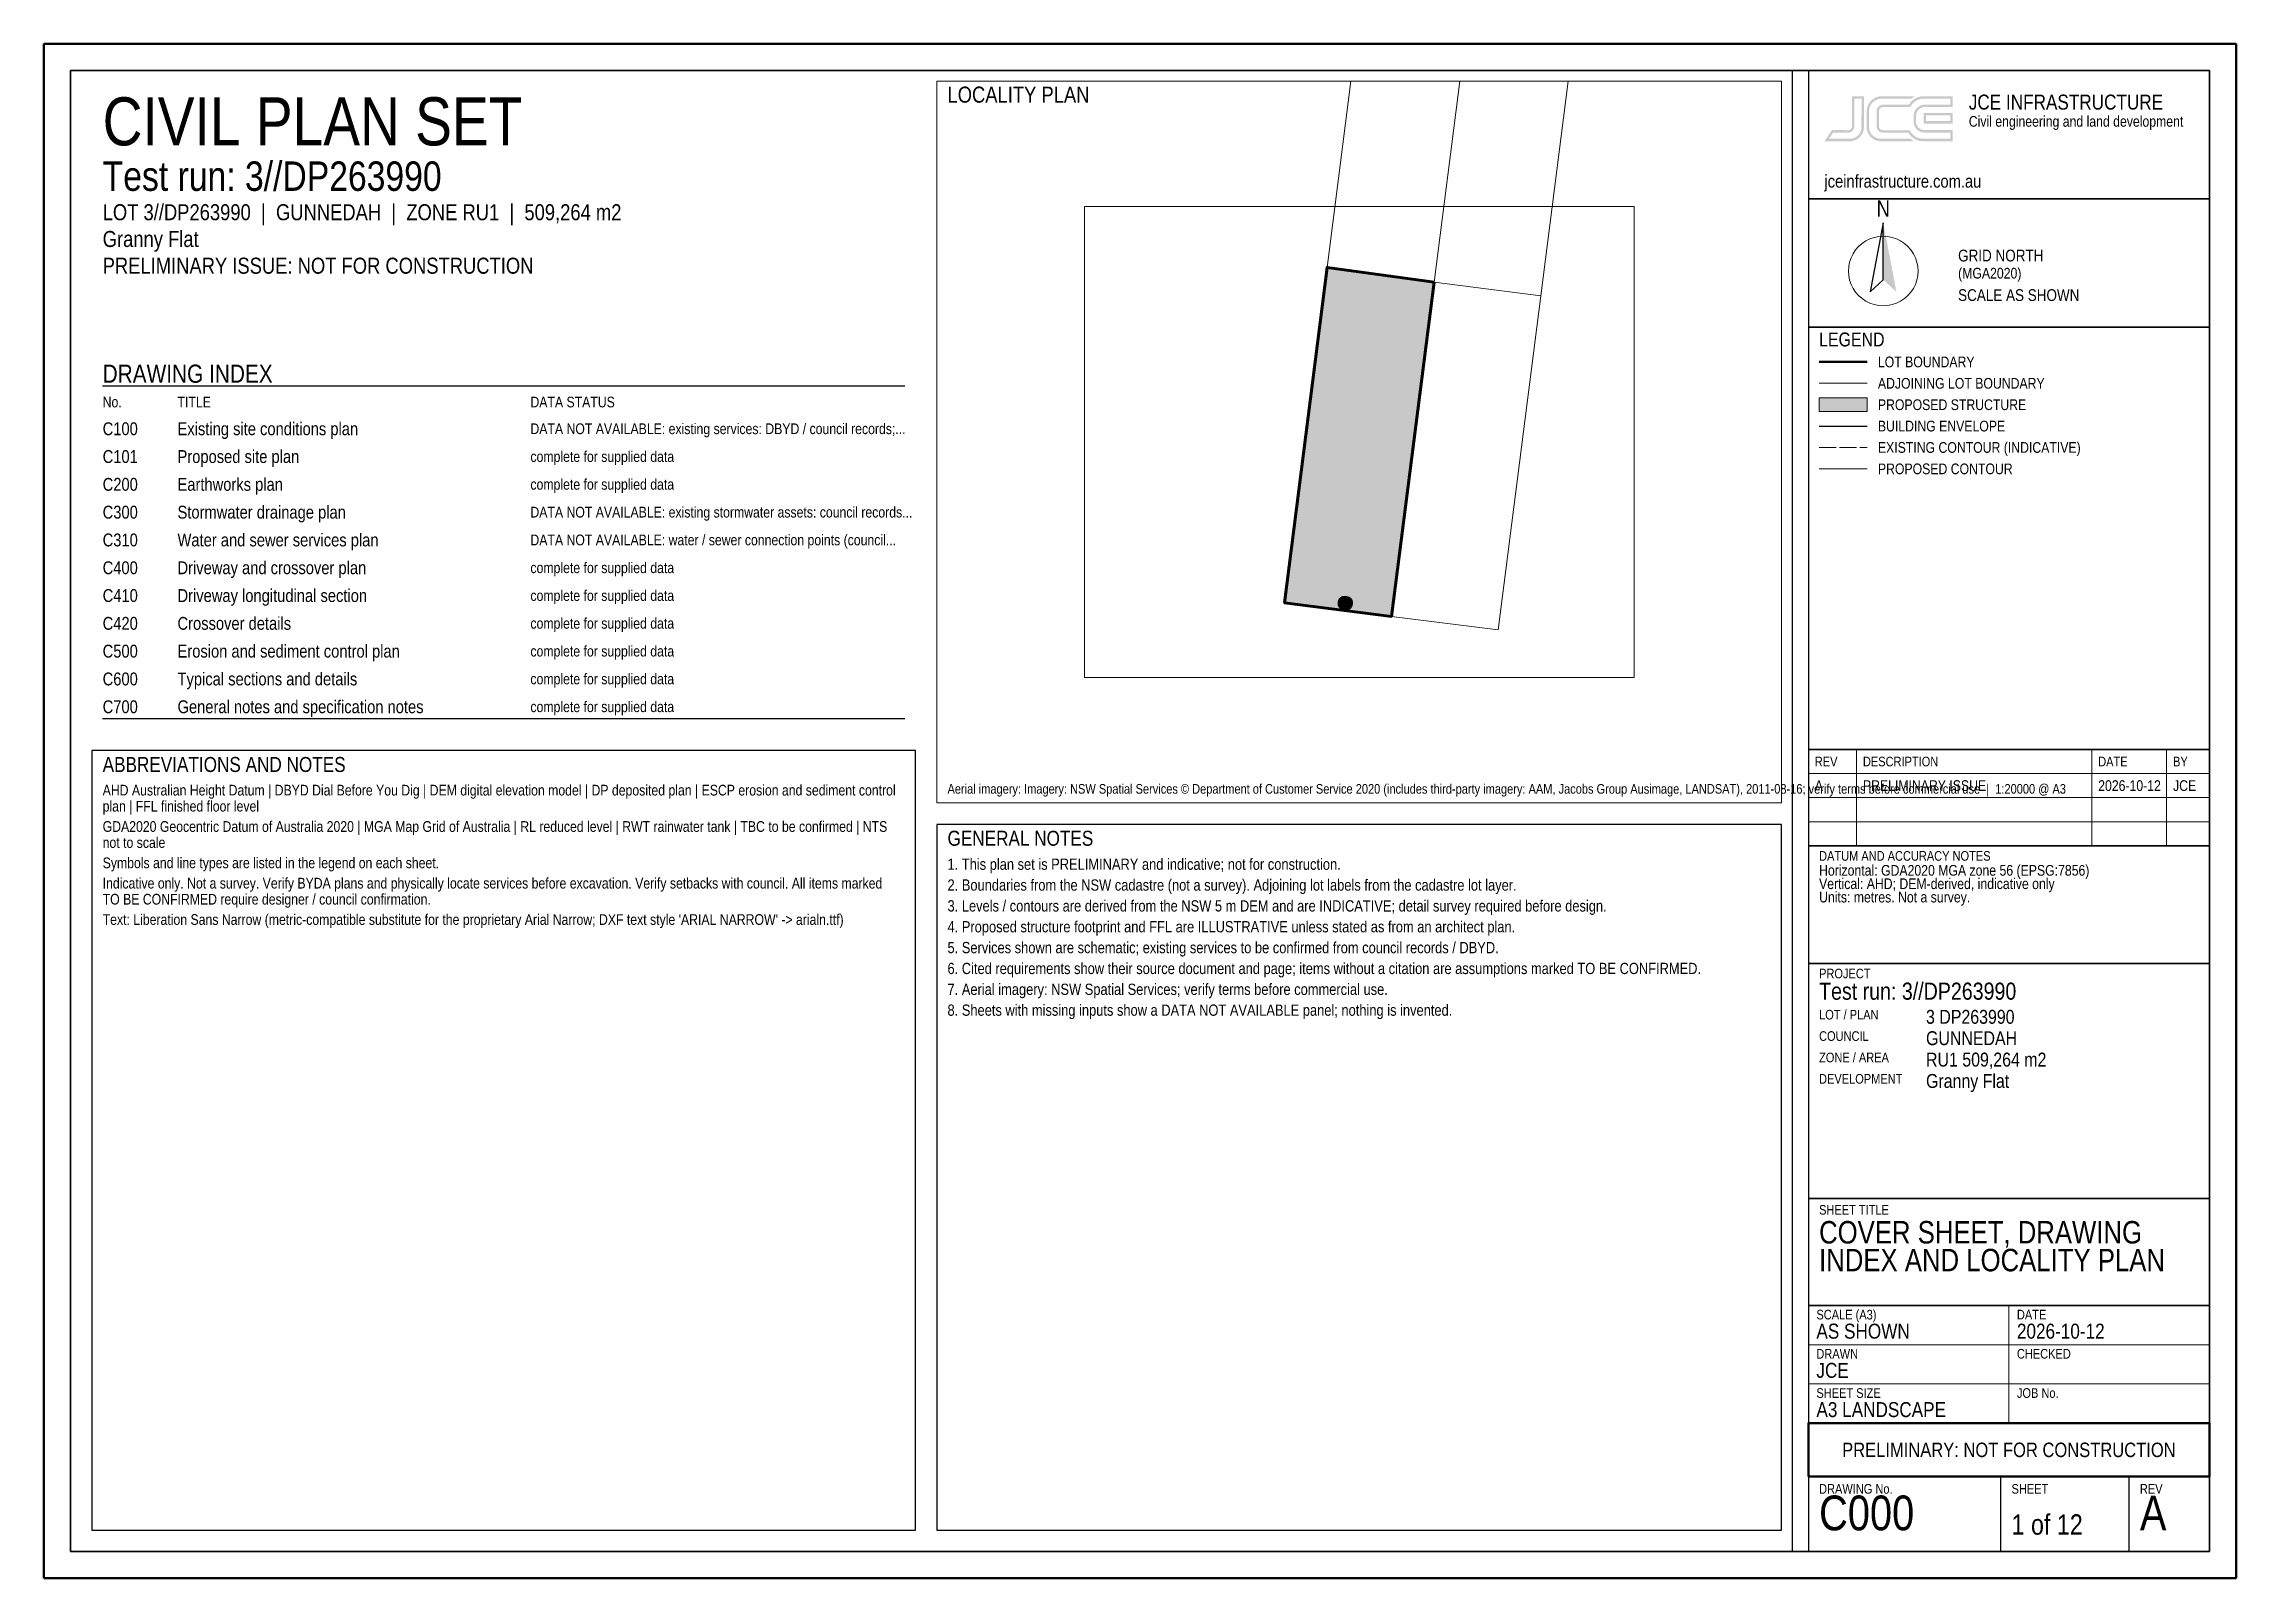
# Paper-space layout 'C000' of a CAD drawing. Header units: metres, sheet in millimetres. Extents: x 5 to 415, y 5 to 292.
# The model-space entities are those that its viewports show. They can reach past a viewport. Long polylines and large blocks are cut down to what shows.
import ezdxf
from ezdxf.enums import TextEntityAlignment as Align

# ---------------------------------------------------------------- set-up
doc = ezdxf.new("R2010")
doc.units = ezdxf.units.M
doc.header["$LTSCALE"] = 2.5
doc.linetypes.add('DASHED', pattern=[1.524, 1.27, -0.254])
for name, color, linetype, lineweight in [('A-BLDG-SLAB', 5, 'CONTINUOUS', 50), ('C-ANNO-LOGO', 2, 'CONTINUOUS', 13), ('C-ANNO-NOTE', 7, 'CONTINUOUS', 18), ('C-ANNO-NRTH', 7, 'CONTINUOUS', 18), ('C-ANNO-STMP', 1, 'CONTINUOUS', 35), ('C-ANNO-TABL', 7, 'CONTINUOUS', 18), ('C-ANNO-TTLB', 7, 'CONTINUOUS', 25), ('C-IMAG-LOCL', 8, 'CONTINUOUS', 13), ('C-PROP-ADJN', 9, 'CONTINUOUS', 13), ('C-PROP-BDY', 3, 'CONTINUOUS', 50), ('C-TOPO-EXST', 8, 'DASHED', 13), ('C-TOPO-PROP', 6, 'CONTINUOUS', 18), ('C-ZONE-ENVL', 1, 'CONTINUOUS', 35)]:
    doc.layers.add(name, color=color, linetype=linetype, lineweight=lineweight)
doc.layers.add('C-ANNO-VPRT', color=7, linetype='CONTINUOUS', lineweight=13, plot=False)
doc.styles.add('ARIAL NARROW', font='arialn.ttf')
picture_1 = doc.add_image_def('image1.png', size_in_pixel=(1400, 1199))

msp = doc.modelspace()

# ---------------------------------------------------------------- hatches: boundary and pattern name
at = {"layer": 'A-BLDG-SLAB', "true_color": 0x1a33b2}
for points in [[(227880.5, 6571855.9), (227879.9, 6571853.7), (227879, 6571851.5), (227877.9, 6571849.4), (227876.7, 6571847.4), (227875.2, 6571845.6), (227873.6, 6571843.9), (227871.8, 6571842.3), (227869.9, 6571841), (227867.8, 6571839.8), (227865.7, 6571838.9), (227863.4, 6571838.1), (227861.1, 6571837.6), (227858.8, 6571837.4), (227856.4, 6571837.3), (227854.1, 6571837.5), (227845.2, 6571838.6), (227842.8, 6571839), (227840.6, 6571839.7), (227838.4, 6571840.5), (227836.3, 6571841.6), (227834.3, 6571842.9), (227832.4, 6571844.3), (227830.7, 6571846), (227829.2, 6571847.8), (227827.9, 6571849.7), (227826.7, 6571851.7), (227825.8, 6571853.9), (227825, 6571856.1), (227824.5, 6571858.4), (227824.2, 6571860.8), (227824.2, 6571863.1), (227824.4, 6571865.5), (227825, 6571870.4), (227825.4, 6571872.8), (227826.1, 6571875), (227826.9, 6571877.2), (227828, 6571879.3), (227829.3, 6571881.3), (227830.7, 6571883.1), (227832.3, 6571884.8), (227834.1, 6571886.4), (227836.1, 6571887.7), (227838.1, 6571888.9), (227840.3, 6571889.8), (227842.5, 6571890.6), (227844.8, 6571891.1), (227847.1, 6571891.3), (227849.5, 6571891.4), (227851.9, 6571891.2), (227860.8, 6571890.1), (227863.1, 6571889.7), (227865.4, 6571889), (227867.6, 6571888.2), (227869.7, 6571887.1), (227871.6, 6571885.8), (227873.5, 6571884.4), (227875.2, 6571882.7), (227876.7, 6571881), (227878.1, 6571879), (227879.2, 6571877), (227880.2, 6571874.8), (227880.9, 6571872.6), (227881.4, 6571870.3), (227881.7, 6571867.9), (227881.7, 6571865.6), (227881.6, 6571863.2), (227880.9, 6571858.3)], [(227848.2, 6571862.4), (227848.8, 6571867.4), (227857.7, 6571866.3), (227857.1, 6571861.3)]]:
    msp.add_hatch(color=7, dxfattribs=at).paths.add_polyline_path(points)
at = {"layer": 'A-BLDG-SLAB', "true_color": 0xc7d6ff, "transparency": 33554623}
msp.add_hatch(color=7, dxfattribs=at).paths.add_polyline_path([(227848.2, 6571862.4), (227848.8, 6571867.4), (227857.7, 6571866.3), (227857.1, 6571861.3)])
msp.add_hatch(color=7, dxfattribs=at).paths.add_polyline_path([(227848.2, 6571862.4), (227848.8, 6571867.4), (227857.7, 6571866.3), (227857.1, 6571861.3)])
at = {"layer": 'C-PROP-BDY', "true_color": 0xffe633, "transparency": 33554521}
msp.add_hatch(color=7, dxfattribs=at).paths.add_polyline_path([(228025.3, 6571814.7), (227673.7, 6571859.5), (227625.8, 6571865.6), (227784.6, 6573120), (228185, 6573064.7)])
at = {"layer": 'C-PROP-BDY', "true_color": 0xe6f5e0}
msp.add_hatch(color=7, dxfattribs=at).paths.add_polyline_path([(228025.3, 6571814.7), (227673.7, 6571859.5), (227625.8, 6571865.6), (227784.6, 6573120), (228185, 6573064.7)])

# ---------------------------------------------------------------- linework, layer by layer
at = {"layer": 'A-BLDG-SLAB', "lineweight": 60, "true_color": 0x14339e}
msp.add_lwpolyline([(227857.1, 6571861.3), (227848.2, 6571862.4), (227848.8, 6571867.4), (227857.7, 6571866.3)], close=True, dxfattribs=at)
at = {"layer": 'C-PROP-ADJN', "lineweight": 9, "true_color": 0x737373}
for points in [[(227891.5, 6573950.4), (227784.6, 6573120), (228185, 6573064.7), (228298.1, 6573950.4)], [(228298.1, 6573950.4), (228185, 6573064.7), (228584.4, 6573013.7), (228704.1, 6573950.4)]]:
    msp.add_lwpolyline(points, dxfattribs=at)
at = {"layer": 'C-PROP-ADJN', "lineweight": 9, "true_color": 0x4c4c4c}
for points in [[(227882, 6573876.6), (227784.6, 6573120), (228185, 6573064.7), (228288.7, 6573876.6)], [(228288.7, 6573876.6), (228185, 6573064.7), (228584.4, 6573013.7), (228694.6, 6573876.6)]]:
    msp.add_lwpolyline(points, dxfattribs=at)
msp.add_lwpolyline([(228584.4, 6573013.7), (228185, 6573064.7), (228025.3, 6571814.7), (228424.8, 6571763.8)], close=True, dxfattribs=at)
at = {"layer": 'C-PROP-BDY', "lineweight": 60}
msp.add_lwpolyline([(228185, 6573064.7), (227784.6, 6573120), (227625.8, 6571865.6), (227673.7, 6571859.5), (228025.3, 6571814.7)], close=True, dxfattribs=at)
at = {"layer": 'C-PROP-BDY', "lineweight": 35}
msp.add_lwpolyline([(228185, 6573064.7), (227784.6, 6573120), (227625.8, 6571865.6), (227673.7, 6571859.5), (228025.3, 6571814.7)], close=True, dxfattribs=at)
at = {"layer": 'C-PROP-BDY', "lineweight": 50}
for points in [[(227787.9, 6571844.9), (227916.9, 6571828.5)], [(227824.8, 6571840.2), (227876.4, 6571833.6)]]:
    msp.add_lwpolyline(points, dxfattribs=at)

# ---------------------------------------------------------------- pictures from other files: only their frames are drawn
at = {"layer": 'C-IMAG-LOCL'}
image = msp.add_image(picture_1, insert=(226877.4, 6571586.2), size_in_units=(2055.9, 1762.2), dxfattribs=dict(at, fade=35))

psp = doc.layouts.new('C000')

# ---------------------------------------------------------------- hatches: boundary and pattern name
at = {"layer": 'A-BLDG-SLAB', "true_color": 0xc7d6ff, "transparency": 33554585}
psp.add_hatch(color=7, dxfattribs=at).paths.add_polyline_path([(337, 223.2), (346, 223.2), (346, 225.8), (337, 225.8)])
at = {"layer": 'C-ANNO-LOGO', "true_color": 0xc79929}
h = psp.add_hatch(color=7, dxfattribs=at)
h.paths.add_polyline_path([(345.37, 282.21), (343.18, 282.21), (343.18, 276.57), (343.12, 276.31), (342.96, 276.08), (342.68, 275.9), (342.43, 275.85), (340.09, 275.86), (339.88, 275.84), (339.43, 275.86), (338.08, 273.92), (338.02, 273.79), (342.91, 273.78), (343.14, 273.81), (343.49, 273.89), (344.02, 274.11), (344.42, 274.38), (344.68, 274.64), (344.94, 274.95), (345.18, 275.38), (345.28, 275.7), (345.38, 276.15)])
h.paths.add_polyline_path([(344.92, 281.76), (344.95, 281.7), (344.92, 276.05), (344.76, 275.53), (344.47, 275.07), (344.11, 274.71), (343.76, 274.49), (343.43, 274.35), (343.03, 274.26), (342.68, 274.24), (342.32, 274.26), (342.04, 274.24), (338.88, 274.25), (338.87, 274.28), (339.65, 275.39), (342.56, 275.39), (342.97, 275.53), (343.19, 275.69), (343.36, 275.87), (343.49, 276.09), (343.59, 276.39), (343.6, 281.73), (343.63, 281.76)], flags=16)
psp.add_hatch(color=7, dxfattribs=at).paths.add_polyline_path([(346.68, 281.33), (346.34, 280.89), (346.16, 280.55), (346.02, 280.18), (345.94, 279.82), (345.92, 279.59), (345.92, 276.15), (346.02, 275.66), (346.21, 275.19), (346.49, 274.76), (346.76, 274.48), (347.07, 274.23), (347.45, 274.02), (347.78, 273.89), (348.19, 273.81), (348.48, 273.78), (354.69, 273.79), (354.67, 273.84), (354.4, 273.99), (354.08, 274.25), (348.52, 274.24), (348.15, 274.29), (347.69, 274.42), (347.23, 274.68), (346.87, 275.01), (346.65, 275.3), (346.48, 275.63), (346.36, 276.16), (346.36, 279.65), (346.39, 279.89), (346.53, 280.31), (346.71, 280.65), (346.86, 280.87), (347.18, 281.18), (347.47, 281.39), (347.99, 281.64), (348.48, 281.75), (349.01, 281.76), (354.24, 281.75), (354.67, 282.07), (354.85, 282.16), (354.86, 282.21), (348.44, 282.21), (348.09, 282.14), (347.58, 281.96), (347.07, 281.68)])
h = psp.add_hatch(color=7, dxfattribs=at)
h.paths.add_polyline_path([(361.99, 282.19), (356.38, 282.21), (356.16, 282.18), (355.84, 282.12), (355.35, 281.96), (354.82, 281.68), (354.49, 281.44), (354.19, 281.14), (353.82, 280.66), (353.39, 280.64), (348.98, 280.65), (348.8, 280.64), (348.54, 280.55), (348.23, 280.37), (348.03, 280.17), (347.86, 279.89), (347.79, 279.65), (347.79, 276.36), (347.88, 276.07), (348.01, 275.86), (348.18, 275.67), (348.37, 275.53), (348.75, 275.39), (353.74, 275.37), (354.12, 274.82), (354.53, 274.43), (355.03, 274.11), (355.32, 273.98), (355.79, 273.85), (356.33, 273.78), (361.98, 273.79), (361.99, 275.84), (361.96, 275.86), (356.59, 275.86), (356.17, 275.96), (355.74, 276.19), (355.43, 276.5), (355.24, 276.84), (355.18, 277.02), (355.14, 277.23), (355.14, 278.72), (355.23, 279.11), (355.37, 279.38), (355.53, 279.61), (355.69, 279.77), (355.95, 279.95), (356.23, 280.09), (356.44, 280.15), (356.77, 280.19), (361.99, 280.19)])
h.paths.add_polyline_path([(361.56, 281.73), (361.56, 280.67), (361.54, 280.65), (356.56, 280.64), (355.99, 280.48), (355.52, 280.21), (355.14, 279.84), (354.96, 279.57), (354.8, 279.23), (354.74, 279.02), (354.69, 278.71), (354.69, 277.35), (354.74, 276.98), (354.8, 276.78), (354.96, 276.43), (355.15, 276.15), (355.42, 275.88), (355.73, 275.66), (356.08, 275.5), (356.56, 275.39), (361.49, 275.41), (361.56, 275.36), (361.56, 274.28), (361.53, 274.25), (356.66, 274.26), (356.6, 274.24), (356.13, 274.26), (355.47, 274.42), (355.06, 274.62), (354.75, 274.83), (354.29, 275.3), (354.19, 275.45), (353.99, 275.85), (348.89, 275.85), (348.66, 275.9), (348.49, 275.99), (348.35, 276.13), (348.25, 276.3), (348.22, 276.47), (348.23, 279.61), (348.28, 279.77), (348.41, 279.94), (348.68, 280.13), (348.98, 280.19), (354.05, 280.19), (354.09, 280.22), (354.22, 280.46), (354.41, 280.72), (354.78, 281.09), (354.97, 281.24), (355.29, 281.44), (355.55, 281.55), (355.93, 281.68), (356.34, 281.75), (361.54, 281.76)], flags=16)
h = psp.add_hatch(color=7, dxfattribs=at)
h.paths.add_polyline_path([(356.58, 279.08), (356.57, 277.13), (356.61, 277.09), (361.62, 277.08), (361.99, 277.1), (361.99, 279.09)])
h.paths.add_polyline_path([(357.01, 278.61), (357.08, 278.65), (361.54, 278.64), (361.56, 278.62), (361.56, 277.56), (361.54, 277.54), (357.04, 277.54), (357.01, 277.61)], flags=16)
at = {"layer": 'C-ANNO-NRTH', "true_color": 0x000000}
psp.add_hatch(color=7, dxfattribs=at).paths.add_polyline_path([(349, 258.5), (351.47, 245.6), (349, 247.88)])

# ---------------------------------------------------------------- linework, layer by layer
at = {"layer": 'A-BLDG-SLAB', "lineweight": 18, "true_color": 0x14339e}
psp.add_lwpolyline([(337, 223.2), (346, 223.2), (346, 225.8), (337, 225.8)], close=True, dxfattribs=at)
at = {"layer": 'C-ANNO-NRTH', "lineweight": 25}
psp.add_lwpolyline([(349, 258.5), (346.53, 245.6), (349, 247.88)], close=True, dxfattribs=at)
at = {"layer": 'C-ANNO-NRTH', "lineweight": 18}
for points in [[(345.04, 254.66), (344.4, 254.1)], [(345.75, 255.13), (345.04, 254.66)], [(346.51, 255.51), (345.75, 255.13)], [(347.32, 255.78), (346.51, 255.51)], [(348.15, 255.94), (347.32, 255.78)], [(349, 256), (348.15, 255.94)], [(349.85, 255.94), (349, 256)], [(350.68, 255.78), (349.85, 255.94)], [(351.49, 255.51), (350.68, 255.78)], [(352.25, 255.13), (351.49, 255.51)], [(352.96, 254.66), (352.25, 255.13)], [(353.6, 254.1), (352.96, 254.66)], [(342.56, 250.35), (342.5, 249.5)], [(342.72, 251.18), (342.56, 250.35)], [(342.99, 251.99), (342.72, 251.18)], [(343.37, 252.75), (342.99, 251.99)], [(343.84, 253.46), (343.37, 252.75)], [(344.4, 254.1), (343.84, 253.46)], [(354.16, 253.46), (353.6, 254.1)], [(354.63, 252.75), (354.16, 253.46)], [(355.01, 251.99), (354.63, 252.75)], [(355.28, 251.18), (355.01, 251.99)], [(355.44, 250.35), (355.28, 251.18)], [(355.5, 249.5), (355.44, 250.35)], [(342.5, 249.5), (342.56, 248.65)], [(342.56, 248.65), (342.72, 247.82)], [(342.72, 247.82), (342.99, 247.01)], [(342.99, 247.01), (343.37, 246.25)], [(343.37, 246.25), (343.84, 245.54)], [(354.16, 245.54), (354.63, 246.25)], [(354.63, 246.25), (355.01, 247.01)], [(355.01, 247.01), (355.28, 247.82)], [(355.28, 247.82), (355.44, 248.65)], [(355.44, 248.65), (355.5, 249.5)], [(343.84, 245.54), (344.4, 244.9)], [(344.4, 244.9), (345.04, 244.34)], [(345.04, 244.34), (345.75, 243.87)], [(345.75, 243.87), (346.51, 243.49)], [(346.51, 243.49), (347.32, 243.22)], [(347.32, 243.22), (348.15, 243.06)], [(348.15, 243.06), (349, 243)], [(349, 243), (349.85, 243.06)], [(349.85, 243.06), (350.68, 243.22)], [(350.68, 243.22), (351.49, 243.49)], [(351.49, 243.49), (352.25, 243.87)], [(352.25, 243.87), (352.96, 244.34)], [(352.96, 244.34), (353.6, 244.9)], [(353.6, 244.9), (354.16, 245.54)]]:
    psp.add_lwpolyline(points, dxfattribs=at)
at = {"layer": 'C-ANNO-STMP', "lineweight": 50, "true_color": 0xb81a1a}
psp.add_lwpolyline([(335, 24), (410, 24), (410, 34), (335, 34)], close=True, dxfattribs=at)
at = {"layer": 'C-ANNO-TABL', "lineweight": 25}
for points in [[(16, 228), (166, 228)], [(16, 165.8), (166, 165.8)]]:
    psp.add_lwpolyline(points, dxfattribs=at)
at = {"layer": 'C-ANNO-TABL', "lineweight": 13}
for points in [[(344, 142), (344, 160)], [(388, 142), (388, 160)], [(402, 142), (402, 160)], [(335, 155.5), (410, 155.5)], [(335, 151), (410, 151)], [(335, 146.5), (410, 146.5)]]:
    psp.add_lwpolyline(points, dxfattribs=at)
at = {"layer": 'C-ANNO-TABL', "lineweight": 25}
for points in [[(14, 14), (168, 14), (168, 159.8), (14, 159.8)], [(172, 14), (330, 14), (330, 146), (172, 146)]]:
    psp.add_lwpolyline(points, close=True, dxfattribs=at)
at = {"layer": 'C-ANNO-TTLB', "lineweight": 50}
psp.add_lwpolyline([(5, 5), (415, 5), (415, 292), (5, 292)], close=True, dxfattribs=at)
at = {"layer": 'C-ANNO-TTLB', "lineweight": 35}
psp.add_lwpolyline([(10, 10), (410, 10), (410, 287), (10, 287)], close=True, dxfattribs=at)
at = {"layer": 'C-ANNO-TTLB', "lineweight": 25}
for points in [[(10, 10), (332, 10), (332, 287), (10, 287)], [(335, 263), (410, 263), (410, 287), (335, 287)], [(335, 239), (410, 239), (410, 263), (335, 263)], [(335, 160), (410, 160), (410, 239), (335, 239)], [(335, 142), (410, 142), (410, 160), (335, 160)], [(335, 120), (410, 120), (410, 142), (335, 142)], [(335, 76), (410, 76), (410, 120), (335, 120)], [(335, 56), (410, 56), (410, 76), (335, 76)], [(335, 34), (410, 34), (410, 56), (335, 56)], [(335, 10), (410, 10), (410, 24), (335, 24)]]:
    psp.add_lwpolyline(points, close=True, dxfattribs=at)
at = {"layer": 'C-ANNO-TTLB', "lineweight": 18}
for points in [[(372.5, 34), (372.5, 56)], [(335, 48.67), (410, 48.67)], [(335, 41.33), (410, 41.33)]]:
    psp.add_lwpolyline(points, dxfattribs=at)
at = {"layer": 'C-ANNO-TTLB', "lineweight": 25}
for points in [[(371, 10), (371, 24)], [(395, 10), (395, 24)]]:
    psp.add_lwpolyline(points, dxfattribs=at)
at = {"layer": 'C-PROP-ADJN', "lineweight": 13, "true_color": 0x595959}
psp.add_lwpolyline([(337, 228.5), (346, 228.5)], dxfattribs=at)
at = {"layer": 'C-PROP-BDY', "lineweight": 50, "true_color": 0x00801a}
psp.add_lwpolyline([(337, 232.5), (346, 232.5)], dxfattribs=at)
at = {"layer": 'C-TOPO-EXST', "linetype": 'DASHED', "lineweight": 13, "true_color": 0x808080}
psp.add_lwpolyline([(337, 216.5), (346, 216.5)], dxfattribs=at)
at = {"layer": 'C-TOPO-PROP', "lineweight": 20, "true_color": 0xb80080}
psp.add_lwpolyline([(337, 212.5), (346, 212.5)], dxfattribs=at)
at = {"layer": 'C-ZONE-ENVL', "lineweight": 30, "true_color": 0xcc1a1a}
psp.add_lwpolyline([(337, 220.5), (346, 220.5)], dxfattribs=at)

# ---------------------------------------------------------------- texts
at = {"layer": 'C-ANNO-NOTE', "style": 'ARIAL NARROW'}
for s, height, p in [('LOCALITY PLAN', 3, (174, 284)), ('CIVIL PLAN SET', 9, (16, 282)), ('Test run: 3//DP263990', 5.5, (16, 270)), ('LOT 3//DP263990  |  GUNNEDAH  |  ZONE RU1  |  509,264 m2', 3, (16, 262)), ('Granny Flat', 3, (16, 257)), ('PRELIMINARY ISSUE: NOT FOR CONSTRUCTION', 3, (16, 252)), ('DRAWING INDEX', 3.4, (16, 232)), ('AHD Australian Height Datum | DBYD Dial Before You Dig | DEM digital elevation model | DP deposited plan | ESCP erosion and sediment control', 2, (16, 153.4)), ('plan | FFL finished floor level', 2, (16, 150.4)), ('GDA2020 Geocentric Datum of Australia 2020 | MGA Map Grid of Australia | RL reduced level | RWT rainwater tank | TBC to be confirmed | NTS', 2, (16, 146.6)), ('not to scale', 2, (16, 143.6)), ('Symbols and line types are listed in the legend on each sheet.', 2, (16, 139.8)), ('1. This plan set is PRELIMINARY and indicative; not for construction.', 2.1, (174, 139.6)), ('Indicative only. Not a survey. Verify BYDA plans and physically locate services before excavation. Verify setbacks with council. All items marked', 2, (16, 136)), ('2. Boundaries from the NSW cadastre (not a survey). Adjoining lot labels from the cadastre lot layer.', 2.1, (174, 135.7)), ('TO BE CONFIRMED require designer / council confirmation.', 2, (16, 133)), ('3. Levels / contours are derived from the NSW 5 m DEM and are INDICATIVE; detail survey required before design.', 2.1, (174, 131.8)), ("Text: Liberation Sans Narrow (metric-compatible substitute for the proprietary Arial Narrow; DXF text style 'ARIAL NARROW' -> arialn.ttf)", 2, (16, 129.2)), ('4. Proposed structure footprint and FFL are ILLUSTRATIVE unless stated as from an architect plan.', 2.1, (174, 127.9)), ('5. Services shown are schematic; existing services to be confirmed from council records / DBYD.', 2.1, (174, 124)), ('6. Cited requirements show their source document and page; items without a citation are assumptions marked TO BE CONFIRMED.', 2.1, (174, 120.1)), ('7. Aerial imagery: NSW Spatial Services; verify terms before commercial use.', 2.1, (174, 116.2)), ('8. Sheets with missing inputs show a DATA NOT AVAILABLE panel; nothing is invented.', 2.1, (174, 112.3))]:
    psp.add_text(s, height=height, dxfattribs=at).set_placement(p, align=Align.TOP_LEFT)
for s, height, p in [('No.', 2, (16, 225)), ('TITLE', 2, (30, 225)), ('DATA STATUS', 2, (96, 225)), ('C100', 2.4, (16, 220)), ('Existing site conditions plan', 2.4, (30, 220)), ('C101', 2.4, (16, 214.8)), ('Proposed site plan', 2.4, (30, 214.8)), ('complete for supplied data', 2, (96, 214.8)), ('C200', 2.4, (16, 209.6)), ('Earthworks plan', 2.4, (30, 209.6)), ('complete for supplied data', 2, (96, 209.6)), ('C300', 2.4, (16, 204.4)), ('Stormwater drainage plan', 2.4, (30, 204.4)), ('C310', 2.4, (16, 199.2)), ('Water and sewer services plan', 2.4, (30, 199.2)), ('C400', 2.4, (16, 194)), ('Driveway and crossover plan', 2.4, (30, 194)), ('complete for supplied data', 2, (96, 194)), ('C410', 2.4, (16, 188.8)), ('Driveway longitudinal section', 2.4, (30, 188.8)), ('complete for supplied data', 2, (96, 188.8)), ('C420', 2.4, (16, 183.6)), ('Crossover details', 2.4, (30, 183.6)), ('complete for supplied data', 2, (96, 183.6)), ('C500', 2.4, (16, 178.4)), ('Erosion and sediment control plan', 2.4, (30, 178.4)), ('complete for supplied data', 2, (96, 178.4)), ('C600', 2.4, (16, 173.2)), ('Typical sections and details', 2.4, (30, 173.2)), ('complete for supplied data', 2, (96, 173.2)), ('C700', 2.4, (16, 168)), ('General notes and specification notes', 2.4, (30, 168)), ('complete for supplied data', 2, (96, 168))]:
    psp.add_text(s, height=height, dxfattribs=at).set_placement(p, align=Align.MIDDLE_LEFT)
at = {"layer": 'C-ANNO-NOTE', "true_color": 0xb21a1a, "style": 'ARIAL NARROW'}
for s, p in [('DATA NOT AVAILABLE: existing services: DBYD / council records;...', (96, 220)), ('DATA NOT AVAILABLE: existing stormwater assets: council records...', (96, 204.4)), ('DATA NOT AVAILABLE: water / sewer connection points (council...', (96, 199.2))]:
    psp.add_text(s, height=2, dxfattribs=at).set_placement(p, align=Align.MIDDLE_LEFT)
at = {"layer": 'C-ANNO-NOTE', "true_color": 0x000000, "style": 'ARIAL NARROW'}
for s, p in [('ABBREVIATIONS AND NOTES', (16, 158.6)), ('GENERAL NOTES', (174, 144.8))]:
    psp.add_text(s, height=2.8, dxfattribs=at).set_placement(p, align=Align.TOP_LEFT)
at = {"layer": 'C-ANNO-NOTE', "style": 'ARIAL NARROW'}
psp.add_text('Aerial imagery: Imagery: NSW Spatial Services © Department of Customer Service 2020 (includes third-party imagery: AAM, Jacobs Group Ausimage, LANDSAT), 2011-08-16; verify terms before commercial use  |  1:20000 @ A3', height=1.8, dxfattribs=at).set_placement((174, 151.2), align=Align.BOTTOM_LEFT)
at = {"layer": 'C-ANNO-NRTH', "style": 'ARIAL NARROW'}
psp.add_text('N', height=3, dxfattribs=at).set_placement((349, 261.2), align=Align.MIDDLE_CENTER)
for s, height, p in [('GRID NORTH', 2.2, (363, 253.5)), ('(MGA2020)', 2, (363, 250.1)), ('SCALE AS SHOWN', 2.2, (363, 246.1))]:
    psp.add_text(s, height=height, dxfattribs=at).set_placement(p, align=Align.TOP_LEFT)
at = {"layer": 'C-ANNO-STMP', "true_color": 0xb81a1a, "style": 'ARIAL NARROW'}
psp.add_text('PRELIMINARY: NOT FOR CONSTRUCTION', height=2.7, dxfattribs=at).set_placement((372.5, 29), align=Align.MIDDLE_CENTER)
at = {"layer": 'C-ANNO-TABL', "style": 'ARIAL NARROW'}
for s, height, p in [('REV', 1.8, (336.2, 157.75)), ('DESCRIPTION', 1.8, (345.2, 157.75)), ('DATE', 1.8, (389.2, 157.75)), ('BY', 1.8, (403.2, 157.75)), ('A', 2, (336.2, 153.25)), ('PRELIMINARY ISSUE', 2, (345.2, 153.25)), ('2026-10-12', 2, (389.2, 153.25)), ('JCE', 2, (403.2, 153.25))]:
    psp.add_text(s, height=height, dxfattribs=at).set_placement(p, align=Align.MIDDLE_LEFT)
at = {"layer": 'C-ANNO-TTLB', "style": 'ARIAL NARROW'}
for s, height, p in [('JCE INFRASTRUCTURE', 2.8, (365, 282.5)), ('LEGEND', 2.6, (337, 238)), ('Vertical: AHD; DEM-derived, indicative only', 2, (337, 135.9)), ('Horizontal: GDA2020 MGA zone 56 (EPSG:7856)', 2, (337, 138.4)), ('Units: metres. Not a survey.', 2, (337, 133.4)), ('Test run: 3//DP263990', 3.2, (337, 116.4)), ('3 DP263990', 2.6, (357, 111.3)), ('GUNNEDAH', 2.6, (357, 107.3)), ('RU1 509,264 m2', 2.6, (357, 103.3)), ('Granny Flat', 2.6, (357, 99.3)), ('COVER SHEET, DRAWING', 4.2, (337, 71.8)), ('INDEX AND LOCALITY PLAN', 4.2, (337, 66.6)), ('AS SHOWN', 2.8, (336.5, 52.6)), ('2026-10-12', 2.8, (374, 52.6)), ('JCE', 2.8, (336.5, 45.27)), ('A3 LANDSCAPE', 2.8, (336.5, 37.93))]:
    psp.add_text(s, height=height, dxfattribs=at).set_placement(p, align=Align.TOP_LEFT)
at = {"layer": 'C-ANNO-TTLB', "true_color": 0x404040, "style": 'ARIAL NARROW'}
psp.add_text('Civil engineering and land development', height=2, dxfattribs=at).set_placement((365, 278.5), align=Align.TOP_LEFT)
at = {"layer": 'C-ANNO-TTLB', "true_color": 0x1a408c, "style": 'ARIAL NARROW'}
psp.add_text('jceinfrastructure.com.au', height=2.4, dxfattribs=at).set_placement((338, 267.5), align=Align.TOP_LEFT)
at = {"layer": 'C-ANNO-TTLB', "style": 'ARIAL NARROW'}
for s, p in [('LOT BOUNDARY', (348, 232.5)), ('ADJOINING LOT BOUNDARY', (348, 228.5)), ('PROPOSED STRUCTURE', (348, 224.5)), ('BUILDING ENVELOPE', (348, 220.5)), ('EXISTING CONTOUR (INDICATIVE)', (348, 216.5)), ('PROPOSED CONTOUR', (348, 212.5))]:
    psp.add_text(s, height=2, dxfattribs=at).set_placement(p, align=Align.MIDDLE_LEFT)
at = {"layer": 'C-ANNO-TTLB', "true_color": 0x595959, "style": 'ARIAL NARROW'}
for s, p in [('DATUM AND ACCURACY NOTES', (337, 141)), ('PROJECT', (337, 119)), ('LOT / PLAN', (337, 111.3)), ('COUNCIL', (337, 107.3)), ('ZONE / AREA', (337, 103.3)), ('DEVELOPMENT', (337, 99.3)), ('SHEET TITLE', (337, 74.8)), ('SCALE (A3)', (336.5, 55.2)), ('DATE', (374, 55.2)), ('DRAWN', (336.5, 47.87)), ('CHECKED', (374, 47.87)), ('SHEET SIZE', (336.5, 40.53)), ('JOB No.', (374, 40.53)), ('DRAWING No.', (337, 22.6)), ('SHEET', (373, 22.6)), ('REV', (397, 22.6))]:
    psp.add_text(s, height=1.8, dxfattribs=at).set_placement(p, align=Align.TOP_LEFT)
at = {"layer": 'C-ANNO-TTLB', "style": 'ARIAL NARROW'}
for s, height, p in [('C000', 6.5, (337, 12)), ('1 of 12', 3.8, (373, 12)), ('A', 6.5, (397, 12))]:
    psp.add_text(s, height=height, dxfattribs=at).set_placement(p, align=Align.BOTTOM_LEFT)

# ---------------------------------------------------------------- viewports
at = {"layer": 'C-ANNO-VPRT'}
vp = psp.add_viewport(center=(251, 217.5), size=(158, 135), view_center_point=(227905.08, 6572466.61), view_height=2700, dxfattribs=at)
vp.frozen_layers = ['C-ANNO-LOGO', 'C-ANNO-NOTE', 'C-ANNO-NRTH', 'C-ANNO-STMP', 'C-ANNO-TABL', 'C-ANNO-TTLB', 'C-ANNO-VPRT', 'C-TOPO-EXST', 'C-TOPO-PROP', 'C-ZONE-ENVL']

doc.saveas('drawing.dxf')
